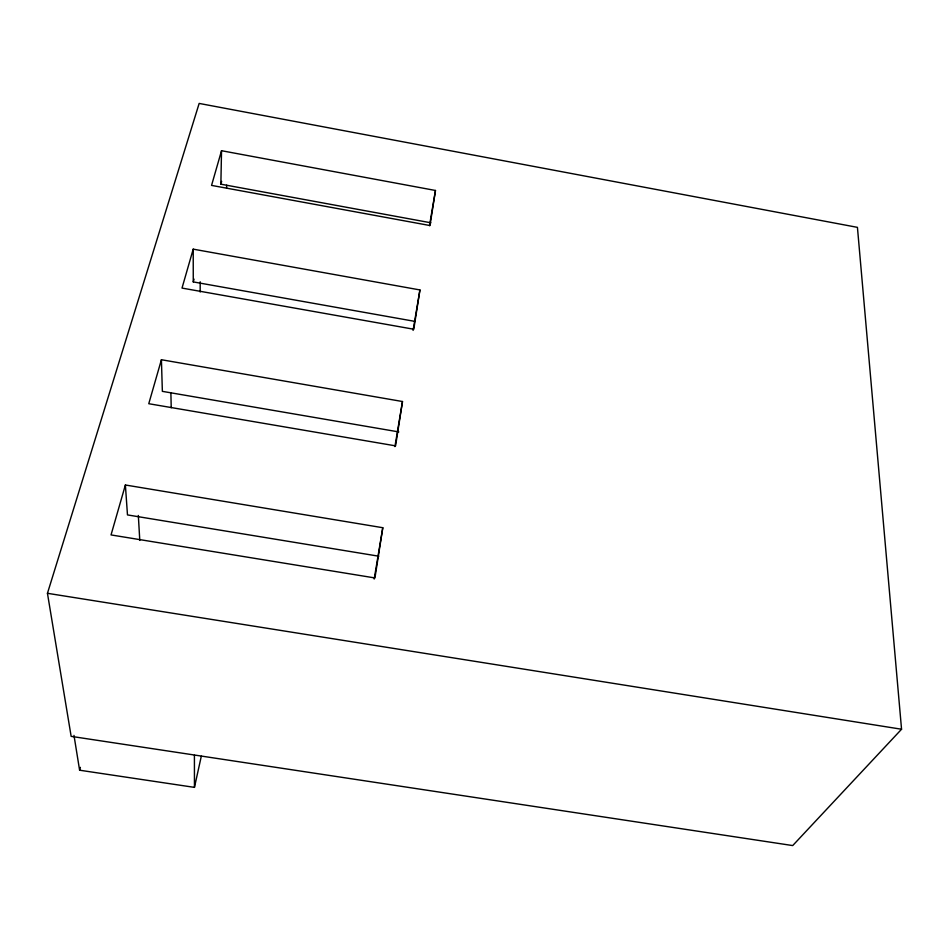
<?xml version="1.0" encoding="UTF-8"?>
<svg xmlns="http://www.w3.org/2000/svg" width="949" height="949" viewBox="0 0 949 949"><rect width="100%" height="100%" fill="white"/><g stroke="black" fill="none" stroke-linecap="round" stroke-linejoin="round"><path stroke-width="1.42" d="M200.168 292.019L200.203 281.794M430.858 222.79L220.868 184.177L221.532 150.713L435.472 190.476L429.992 225.542L211.556 185.399L221.532 150.713M226.597 188.116L226.669 185.174M374.179 579.044L382.791 527.715L125.387 484.998L111.033 534.928L374.938 577.953L382.791 527.715M394.914 446.599L402.495 401.522L161.413 359.73L148.768 403.716L395.579 445.864L402.495 401.522M413.088 330.418L419.933 289.943L193.216 249.148L182.018 288.081L413.788 329.244L419.933 289.943M429.494 225.637L435.472 190.476M73.986 735.392L79.609 770.208L194.45 787.373L201.307 756.223M79.609 770.208L80.38 767.373M415.069 321.414L193.264 281.912L194.047 279.136M220.868 184.177L221.663 181.354M47.45 593.303L199.16 103.429L857.433 227.357L901.55 729.235L792.712 845.571L71.151 736.365L47.45 593.303L901.55 729.235M378.817 556.209L127.474 514.916L125.387 484.998M398.817 431.925L162.362 391.356L161.413 359.73M138.329 515.461L139.788 540.42M170.891 392.993L171.223 407.762M194.415 755.297L194.45 787.373M193.216 249.148L193.264 281.912"/></g></svg>
